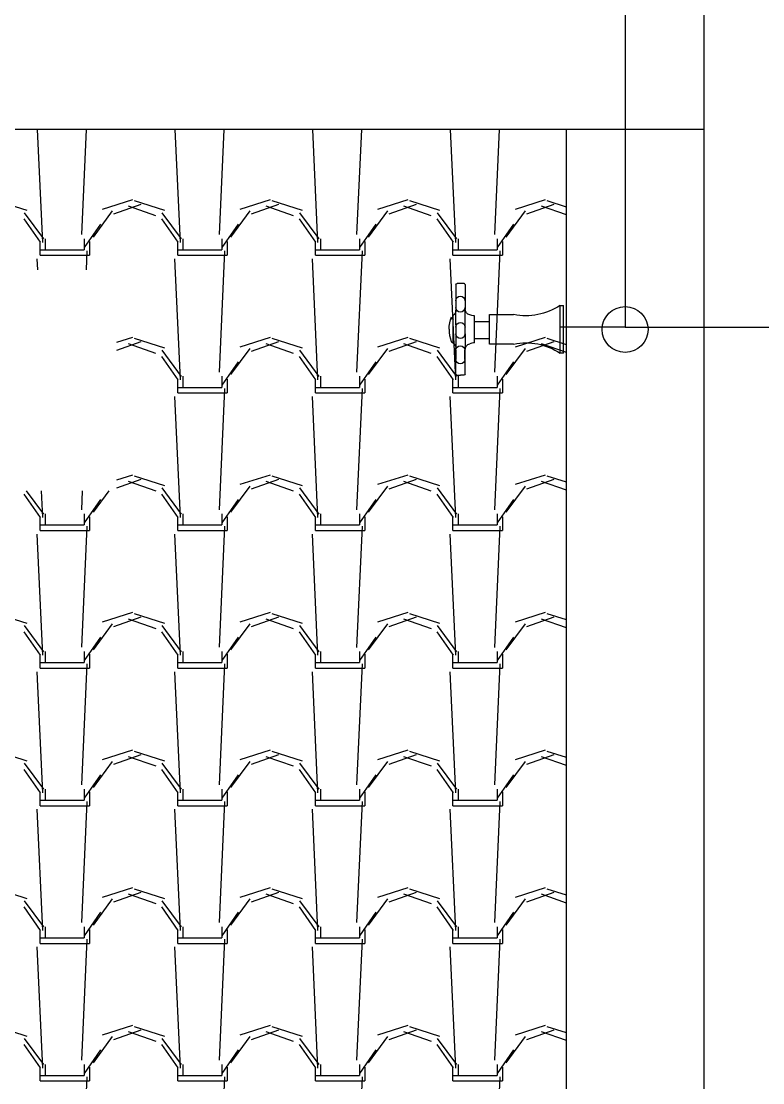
# Model space of a CAD drawing. Header units: millimetres. Extents: x 3923 to 4007, y 744 to 863.
# Drawn here: x 3939.827 to 3941.202, y 838.335 to 840.303 of the extents above; entities that cross this region are included whole.
import ezdxf

# ---------------------------------------------------------------- set-up
doc = ezdxf.new("R2010")
doc.units = ezdxf.units.MM
for name, color, linetype in [('-HIDRO', 8, 'Continuous'), ('A-PEN-B', 5, 'Continuous'), ('HID-TUBPRIMARIO', 5, 'Continuous'), ('HIDRO 01', 4, 'Continuous'), ('Prumadas_L', 1, 'Continuous')]:
    doc.layers.add(name, color=color, linetype=linetype)

msp = doc.modelspace()

# ---------------------------------------------------------------- linework, layer by layer
at = {"layer": '-HIDRO'}
for p, q in [((3941.0931, 840.1023), (3941.0931, 842.3136)), ((3941.0931, 840.1023), (3938.3715, 840.1023)), ((3940.838, 828.6206), (3940.838, 840.1023)), ((3941.0931, 828.6206), (3941.0931, 840.1023))]:
    msp.add_line(p, q, dxfattribs=at)
at = {"layer": '-HIDRO', "linetype": 'Continuous'}
for p, q in [((3939.8672, 839.893), (3939.8577, 840.1023)), ((3939.9395, 839.9076), (3939.9484, 840.1023)), ((3940.1224, 839.893), (3940.1129, 840.1023)), ((3940.1947, 839.9076), (3940.2035, 840.1023)), ((3940.3775, 839.893), (3940.368, 840.1023)), ((3940.4498, 839.9076), (3940.4587, 840.1023)), ((3940.6327, 839.893), (3940.6232, 840.1023)), ((3940.705, 839.9076), (3940.7138, 840.1023)), ((3939.8382, 839.9518), (3939.782, 839.9697)), ((3940.0335, 839.9719), (3939.9774, 839.9541)), ((3940.0494, 839.9634), (3939.9984, 839.9455)), ((3940.0933, 839.9518), (3940.0372, 839.9697)), ((3940.2886, 839.9719), (3940.2325, 839.9541)), ((3940.3046, 839.9634), (3940.2535, 839.9455)), ((3940.3485, 839.9518), (3940.2923, 839.9697)), ((3940.5438, 839.9719), (3940.4877, 839.9541)), ((3940.5597, 839.9634), (3940.5087, 839.9455)), ((3940.6036, 839.9518), (3940.5475, 839.9697)), ((3940.7989, 839.9719), (3940.7428, 839.9541)), ((3940.8149, 839.9634), (3940.7638, 839.9455)), ((3940.838, 839.9584), (3940.8026, 839.9697)), ((3939.8692, 839.8995), (3939.8335, 839.948)), ((3939.9962, 839.9513), (3939.9605, 839.9028)), ((3940.0772, 839.9422), (3940.0262, 839.96)), ((3940.1243, 839.8995), (3940.0886, 839.948)), ((3940.2514, 839.9513), (3940.2156, 839.9028)), ((3940.3324, 839.9422), (3940.2814, 839.96)), ((3940.3795, 839.8995), (3940.3438, 839.948)), ((3940.5065, 839.9513), (3940.4708, 839.9028)), ((3940.5875, 839.9422), (3940.5365, 839.96)), ((3940.6346, 839.8995), (3940.5989, 839.948)), ((3940.7616, 839.9513), (3940.7259, 839.9028)), ((3940.838, 839.9438), (3940.7917, 839.96)), ((3939.8634, 839.8932), (3939.8327, 839.9365)), ((3939.9746, 839.9266), (3939.944, 839.8832)), ((3940.1185, 839.8931), (3940.0879, 839.9365)), ((3940.2298, 839.9266), (3940.1992, 839.8832)), ((3940.3737, 839.8931), (3940.343, 839.9365)), ((3940.4849, 839.9266), (3940.4543, 839.8832)), ((3940.6288, 839.8931), (3940.5982, 839.9365)), ((3940.7401, 839.9266), (3940.7095, 839.8832)), ((3939.8623, 839.8691), (3939.8623, 839.8946)), ((3939.8725, 839.8793), (3939.8725, 839.8997)), ((3939.9439, 839.8997), (3939.9439, 839.8793)), ((3939.9541, 839.8946), (3939.9541, 839.8691)), ((3940.1174, 839.8691), (3940.1174, 839.8946)), ((3940.1276, 839.8793), (3940.1276, 839.8997)), ((3940.1991, 839.8997), (3940.1991, 839.8793)), ((3940.2093, 839.8946), (3940.2093, 839.8691)), ((3940.3726, 839.8691), (3940.3726, 839.8946)), ((3940.3828, 839.8793), (3940.3828, 839.8997)), ((3940.4542, 839.8997), (3940.4542, 839.8793)), ((3940.4644, 839.8946), (3940.4644, 839.8691)), ((3940.6277, 839.8691), (3940.6277, 839.8946)), ((3940.6379, 839.8793), (3940.6379, 839.8997)), ((3940.7094, 839.8997), (3940.7094, 839.8793)), ((3940.7196, 839.8946), (3940.7196, 839.8691)), ((3939.8579, 839.8422), (3939.857, 839.8624)), ((3939.8623, 839.8793), (3939.8725, 839.8793)), ((3939.8623, 839.8691), (3939.8725, 839.8691)), ((3939.8725, 839.8793), (3939.9439, 839.8793)), ((3939.8725, 839.8691), (3939.9541, 839.8691)), ((3939.9482, 839.8422), (3939.9497, 839.877)), ((3940.1224, 839.6378), (3940.1122, 839.8624)), ((3940.1174, 839.8793), (3940.1276, 839.8793)), ((3940.1174, 839.8691), (3940.1276, 839.8691)), ((3940.1276, 839.8793), (3940.1991, 839.8793)), ((3940.1276, 839.8691), (3940.2093, 839.8691)), ((3940.1947, 839.6525), (3940.2049, 839.877)), ((3940.3775, 839.6378), (3940.3673, 839.8624)), ((3940.3726, 839.8793), (3940.3828, 839.8793)), ((3940.3726, 839.8691), (3940.3828, 839.8691)), ((3940.3828, 839.8793), (3940.4542, 839.8793)), ((3940.3828, 839.8691), (3940.4644, 839.8691)), ((3940.4498, 839.6524), (3940.46, 839.877)), ((3940.6327, 839.6378), (3940.6225, 839.8624)), ((3940.6277, 839.8793), (3940.6379, 839.8793)), ((3940.6277, 839.8691), (3940.6379, 839.8691)), ((3940.6379, 839.8793), (3940.7094, 839.8793)), ((3940.6379, 839.8691), (3940.7196, 839.8691)), ((3940.705, 839.6524), (3940.7152, 839.877)), ((3940.0335, 839.7168), (3940.0043, 839.7075)), ((3940.0494, 839.7083), (3940.0043, 839.6925)), ((3940.0772, 839.687), (3940.0262, 839.7049)), ((3940.0933, 839.6967), (3940.0372, 839.7145)), ((3940.2886, 839.7168), (3940.2325, 839.6989)), ((3940.3046, 839.7083), (3940.2535, 839.6904)), ((3940.3324, 839.687), (3940.2814, 839.7049)), ((3940.3485, 839.6967), (3940.2923, 839.7145)), ((3940.5438, 839.7168), (3940.4877, 839.6989)), ((3940.5597, 839.7083), (3940.5087, 839.6904)), ((3940.5875, 839.687), (3940.5365, 839.7049)), ((3940.6036, 839.6967), (3940.5475, 839.7145)), ((3940.7989, 839.7168), (3940.7428, 839.6989)), ((3940.8149, 839.7083), (3940.7638, 839.6904)), ((3940.838, 839.6887), (3940.7917, 839.7049)), ((3940.838, 839.7033), (3940.8026, 839.7145)), ((3940.1243, 839.6443), (3940.0886, 839.6928)), ((3940.2513, 839.6962), (3940.2156, 839.6477)), ((3940.3795, 839.6443), (3940.3438, 839.6928)), ((3940.5065, 839.6962), (3940.4708, 839.6477)), ((3940.6346, 839.6443), (3940.5989, 839.6928)), ((3940.7616, 839.6962), (3940.7259, 839.6477)), ((3940.1185, 839.638), (3940.0879, 839.6814)), ((3940.2298, 839.6715), (3940.1992, 839.6281)), ((3940.3737, 839.638), (3940.343, 839.6814)), ((3940.4849, 839.6715), (3940.4543, 839.6281)), ((3940.6288, 839.638), (3940.5982, 839.6814)), ((3940.7401, 839.6715), (3940.7095, 839.6281)), ((3940.1174, 839.6139), (3940.1174, 839.6395)), ((3940.1276, 839.6241), (3940.1276, 839.6446)), ((3940.1991, 839.6446), (3940.1991, 839.6241)), ((3940.2093, 839.6395), (3940.2093, 839.6139)), ((3940.3726, 839.6139), (3940.3726, 839.6395)), ((3940.3828, 839.6241), (3940.3828, 839.6446)), ((3940.4542, 839.6446), (3940.4542, 839.6241)), ((3940.4644, 839.6395), (3940.4644, 839.6139)), ((3940.6277, 839.6139), (3940.6277, 839.6395)), ((3940.6379, 839.6241), (3940.6379, 839.6446)), ((3940.7094, 839.6446), (3940.7094, 839.6241)), ((3940.7196, 839.6395), (3940.7196, 839.6139)), ((3940.1224, 839.3827), (3940.1122, 839.6072)), ((3940.1174, 839.6241), (3940.1276, 839.6241)), ((3940.1174, 839.6139), (3940.1276, 839.6139)), ((3940.1276, 839.6241), (3940.1991, 839.6241)), ((3940.1276, 839.6139), (3940.2093, 839.6139)), ((3940.1947, 839.3973), (3940.2049, 839.6218)), ((3940.3775, 839.3827), (3940.3673, 839.6072)), ((3940.3726, 839.6241), (3940.3828, 839.6241)), ((3940.3726, 839.6139), (3940.3828, 839.6139)), ((3940.3828, 839.6241), (3940.4542, 839.6241)), ((3940.3828, 839.6139), (3940.4644, 839.6139)), ((3940.4498, 839.3973), (3940.46, 839.6218)), ((3940.6327, 839.3827), (3940.6225, 839.6072)), ((3940.6277, 839.6241), (3940.6379, 839.6241)), ((3940.6277, 839.6139), (3940.6379, 839.6139)), ((3940.6379, 839.6241), (3940.7094, 839.6241)), ((3940.6379, 839.6139), (3940.7196, 839.6139)), ((3940.705, 839.3973), (3940.7152, 839.6218)), ((3940.0335, 839.4616), (3940.0043, 839.4523)), ((3940.0494, 839.4531), (3940.0043, 839.4373)), ((3940.0773, 839.4319), (3940.0262, 839.4497)), ((3940.0933, 839.4415), (3940.0372, 839.4594)), ((3940.2886, 839.4616), (3940.2325, 839.4438)), ((3940.3046, 839.4531), (3940.2535, 839.4352)), ((3940.3324, 839.4319), (3940.2814, 839.4497)), ((3940.3485, 839.4415), (3940.2923, 839.4594)), ((3940.5438, 839.4616), (3940.4877, 839.4438)), ((3940.5597, 839.4531), (3940.5087, 839.4352)), ((3940.5875, 839.4319), (3940.5365, 839.4497)), ((3940.6036, 839.4415), (3940.5475, 839.4594)), ((3940.7989, 839.4616), (3940.7428, 839.4438)), ((3940.8149, 839.4531), (3940.7638, 839.4352)), ((3940.838, 839.4335), (3940.7917, 839.4497)), ((3940.838, 839.4481), (3940.8026, 839.4594)), ((3939.8692, 839.3892), (3939.8372, 839.4326)), ((3939.8672, 839.3827), (3939.865, 839.4326)), ((3939.9395, 839.3973), (3939.9411, 839.4326)), ((3939.99, 839.4326), (3939.9605, 839.3925)), ((3940.1243, 839.3892), (3940.0886, 839.4377)), ((3940.2513, 839.441), (3940.2156, 839.3925)), ((3940.3795, 839.3892), (3940.3438, 839.4377)), ((3940.5065, 839.441), (3940.4708, 839.3925)), ((3940.6346, 839.3892), (3940.5989, 839.4377)), ((3940.7616, 839.441), (3940.7259, 839.3925)), ((3939.8633, 839.3829), (3939.8327, 839.4262)), ((3939.9746, 839.4163), (3939.944, 839.3729)), ((3940.1185, 839.3829), (3940.0879, 839.4262)), ((3940.2298, 839.4163), (3940.1992, 839.3729)), ((3940.3737, 839.3829), (3940.343, 839.4262)), ((3940.4849, 839.4163), (3940.4543, 839.3729)), ((3940.6288, 839.3828), (3940.5982, 839.4262)), ((3940.7401, 839.4163), (3940.7095, 839.3729)), ((3939.8623, 839.3588), (3939.8623, 839.3843)), ((3939.8725, 839.369), (3939.8725, 839.3894)), ((3939.9439, 839.3894), (3939.9439, 839.369)), ((3939.9541, 839.3843), (3939.9541, 839.3588)), ((3940.1174, 839.3588), (3940.1174, 839.3843)), ((3940.1276, 839.369), (3940.1276, 839.3894)), ((3940.1991, 839.3894), (3940.1991, 839.369)), ((3940.2093, 839.3843), (3940.2093, 839.3588)), ((3940.3726, 839.3588), (3940.3726, 839.3843)), ((3940.3828, 839.369), (3940.3828, 839.3894)), ((3940.4542, 839.3894), (3940.4542, 839.369)), ((3940.4644, 839.3843), (3940.4644, 839.3588)), ((3940.6277, 839.3588), (3940.6277, 839.3843)), ((3940.6379, 839.369), (3940.6379, 839.3894)), ((3940.7094, 839.3894), (3940.7094, 839.369)), ((3940.7196, 839.3843), (3940.7196, 839.3588)), ((3939.8672, 839.1275), (3939.857, 839.3521)), ((3939.8623, 839.369), (3939.8725, 839.369)), ((3939.8623, 839.3588), (3939.8725, 839.3588)), ((3939.8725, 839.369), (3939.9439, 839.369)), ((3939.8725, 839.3588), (3939.9541, 839.3588)), ((3939.9395, 839.1422), (3939.9497, 839.3667)), ((3940.1224, 839.1275), (3940.1122, 839.3521)), ((3940.1174, 839.369), (3940.1276, 839.369)), ((3940.1174, 839.3588), (3940.1276, 839.3588)), ((3940.1276, 839.369), (3940.1991, 839.369)), ((3940.1276, 839.3588), (3940.2093, 839.3588)), ((3940.1947, 839.1422), (3940.2049, 839.3667)), ((3940.3775, 839.1275), (3940.3673, 839.3521)), ((3940.3726, 839.369), (3940.3828, 839.369)), ((3940.3726, 839.3588), (3940.3828, 839.3588)), ((3940.3828, 839.369), (3940.4542, 839.369)), ((3940.3828, 839.3588), (3940.4644, 839.3588)), ((3940.4498, 839.1421), (3940.46, 839.3667)), ((3940.6327, 839.1275), (3940.6225, 839.3521)), ((3940.6277, 839.369), (3940.6379, 839.369)), ((3940.6277, 839.3588), (3940.6379, 839.3588)), ((3940.6379, 839.369), (3940.7094, 839.369)), ((3940.6379, 839.3588), (3940.7196, 839.3588)), ((3940.705, 839.1421), (3940.7152, 839.3667)), ((3939.8382, 839.1864), (3939.782, 839.2042)), ((3940.0335, 839.2065), (3939.9774, 839.1886)), ((3940.0494, 839.1979), (3939.9984, 839.1801)), ((3940.0773, 839.1767), (3940.0262, 839.1946)), ((3940.0933, 839.1864), (3940.0372, 839.2042)), ((3940.2886, 839.2065), (3940.2325, 839.1886)), ((3940.3046, 839.1979), (3940.2535, 839.1801)), ((3940.3324, 839.1767), (3940.2814, 839.1946)), ((3940.3485, 839.1864), (3940.2923, 839.2042)), ((3940.5438, 839.2065), (3940.4877, 839.1886)), ((3940.5597, 839.1979), (3940.5087, 839.1801)), ((3940.5876, 839.1767), (3940.5365, 839.1946)), ((3940.6036, 839.1864), (3940.5475, 839.2042)), ((3940.7989, 839.2065), (3940.7428, 839.1886)), ((3940.8149, 839.1979), (3940.7638, 839.1801)), ((3940.838, 839.1784), (3940.7917, 839.1946)), ((3940.838, 839.193), (3940.8026, 839.2042)), ((3939.8692, 839.134), (3939.8335, 839.1825)), ((3939.9962, 839.1859), (3939.9605, 839.1374)), ((3940.1243, 839.134), (3940.0886, 839.1825)), ((3940.2513, 839.1859), (3940.2156, 839.1374)), ((3940.3795, 839.134), (3940.3438, 839.1825)), ((3940.5065, 839.1859), (3940.4708, 839.1374)), ((3940.6346, 839.134), (3940.5989, 839.1825)), ((3940.7616, 839.1859), (3940.7259, 839.1374)), ((3939.8633, 839.1277), (3939.8327, 839.1711)), ((3939.9746, 839.1612), (3939.944, 839.1178)), ((3940.1185, 839.1277), (3940.0879, 839.1711)), ((3940.2298, 839.1612), (3940.1992, 839.1178)), ((3940.3737, 839.1277), (3940.343, 839.1711)), ((3940.4849, 839.1612), (3940.4543, 839.1178)), ((3940.6288, 839.1277), (3940.5982, 839.1711)), ((3940.7401, 839.1612), (3940.7095, 839.1178)), ((3939.8725, 839.1138), (3939.8725, 839.1343)), ((3939.9439, 839.1343), (3939.9439, 839.1138)), ((3940.1276, 839.1138), (3940.1276, 839.1343)), ((3940.1991, 839.1343), (3940.1991, 839.1138)), ((3940.3828, 839.1138), (3940.3828, 839.1343)), ((3940.4542, 839.1343), (3940.4542, 839.1138)), ((3940.6379, 839.1138), (3940.6379, 839.1343)), ((3940.7094, 839.1343), (3940.7094, 839.1138)), ((3939.8623, 839.1036), (3939.8623, 839.1292)), ((3939.9541, 839.1292), (3939.9541, 839.1036)), ((3940.1174, 839.1036), (3940.1174, 839.1292)), ((3940.2093, 839.1292), (3940.2093, 839.1036)), ((3940.3726, 839.1036), (3940.3726, 839.1292)), ((3940.4644, 839.1292), (3940.4644, 839.1036)), ((3940.6277, 839.1036), (3940.6277, 839.1292)), ((3940.7196, 839.1292), (3940.7196, 839.1036)), ((3939.8672, 838.8724), (3939.857, 839.0969)), ((3939.8623, 839.1138), (3939.8725, 839.1138)), ((3939.8623, 839.1036), (3939.8725, 839.1036)), ((3939.8725, 839.1138), (3939.9439, 839.1138)), ((3939.8725, 839.1036), (3939.9541, 839.1036)), ((3939.9395, 838.887), (3939.9497, 839.1115)), ((3940.1224, 838.8724), (3940.1122, 839.0969)), ((3940.1174, 839.1138), (3940.1276, 839.1138)), ((3940.1174, 839.1036), (3940.1276, 839.1036)), ((3940.1276, 839.1138), (3940.1991, 839.1138)), ((3940.1276, 839.1036), (3940.2093, 839.1036)), ((3940.1947, 838.887), (3940.2049, 839.1115)), ((3940.3775, 838.8724), (3940.3673, 839.0969)), ((3940.3726, 839.1138), (3940.3828, 839.1138)), ((3940.3726, 839.1036), (3940.3828, 839.1036)), ((3940.3828, 839.1138), (3940.4542, 839.1138)), ((3940.3828, 839.1036), (3940.4644, 839.1036)), ((3940.4498, 838.887), (3940.46, 839.1115)), ((3940.6327, 838.8724), (3940.6225, 839.0969)), ((3940.6277, 839.1138), (3940.6379, 839.1138)), ((3940.6277, 839.1036), (3940.6379, 839.1036)), ((3940.6379, 839.1138), (3940.7094, 839.1138)), ((3940.6379, 839.1036), (3940.7196, 839.1036)), ((3940.705, 838.887), (3940.7152, 839.1115)), ((3939.8382, 838.9312), (3939.782, 838.9491)), ((3940.0335, 838.9513), (3939.9774, 838.9335)), ((3940.0494, 838.9428), (3939.9984, 838.9249)), ((3940.0773, 838.9216), (3940.0262, 838.9394)), ((3940.0933, 838.9312), (3940.0372, 838.9491)), ((3940.2886, 838.9513), (3940.2325, 838.9335)), ((3940.3046, 838.9428), (3940.2535, 838.9249)), ((3940.3324, 838.9216), (3940.2814, 838.9394)), ((3940.3485, 838.9312), (3940.2923, 838.9491)), ((3940.5438, 838.9513), (3940.4877, 838.9335)), ((3940.5597, 838.9428), (3940.5087, 838.9249)), ((3940.5876, 838.9216), (3940.5365, 838.9394)), ((3940.6036, 838.9312), (3940.5475, 838.9491)), ((3940.7989, 838.9513), (3940.7428, 838.9335)), ((3940.8148, 838.9428), (3940.7638, 838.9249)), ((3940.838, 838.9232), (3940.7917, 838.9394)), ((3940.838, 838.9378), (3940.8026, 838.9491)), ((3939.8692, 838.8789), (3939.8335, 838.9274)), ((3939.9962, 838.9307), (3939.9605, 838.8822)), ((3940.1243, 838.8789), (3940.0886, 838.9274)), ((3940.2513, 838.9307), (3940.2156, 838.8822)), ((3940.3795, 838.8789), (3940.3438, 838.9274)), ((3940.5065, 838.9307), (3940.4708, 838.8822)), ((3940.6346, 838.8789), (3940.5989, 838.9274)), ((3940.7616, 838.9307), (3940.7259, 838.8822)), ((3939.8633, 838.8726), (3939.8327, 838.9159)), ((3939.9746, 838.906), (3939.944, 838.8626)), ((3940.1185, 838.8726), (3940.0879, 838.9159)), ((3940.2298, 838.906), (3940.1992, 838.8626)), ((3940.3736, 838.8726), (3940.343, 838.9159)), ((3940.4849, 838.906), (3940.4543, 838.8626)), ((3940.6288, 838.8726), (3940.5982, 838.9159)), ((3940.7401, 838.906), (3940.7095, 838.8626)), ((3939.8725, 838.8587), (3939.8725, 838.8791)), ((3939.9439, 838.8791), (3939.9439, 838.8587)), ((3940.1276, 838.8587), (3940.1276, 838.8791)), ((3940.1991, 838.8791), (3940.1991, 838.8587)), ((3940.3828, 838.8587), (3940.3828, 838.8791)), ((3940.4542, 838.8791), (3940.4542, 838.8587)), ((3940.6379, 838.8587), (3940.6379, 838.8791)), ((3940.7094, 838.8791), (3940.7094, 838.8587)), ((3939.8623, 838.8485), (3939.8623, 838.874)), ((3939.8623, 838.8587), (3939.8725, 838.8587)), ((3939.8725, 838.8587), (3939.9439, 838.8587)), ((3939.9541, 838.874), (3939.9541, 838.8485)), ((3940.1174, 838.8485), (3940.1174, 838.874)), ((3940.1174, 838.8587), (3940.1276, 838.8587)), ((3940.1276, 838.8587), (3940.1991, 838.8587)), ((3940.2093, 838.874), (3940.2093, 838.8485)), ((3940.3726, 838.8485), (3940.3726, 838.874)), ((3940.3726, 838.8587), (3940.3828, 838.8587)), ((3940.3828, 838.8587), (3940.4542, 838.8587)), ((3940.4644, 838.874), (3940.4644, 838.8485)), ((3940.6277, 838.8485), (3940.6277, 838.874)), ((3940.6277, 838.8587), (3940.6379, 838.8587)), ((3940.6379, 838.8587), (3940.7094, 838.8587)), ((3940.7196, 838.874), (3940.7196, 838.8485)), ((3939.8672, 838.6172), (3939.857, 838.8418)), ((3939.8623, 838.8485), (3939.8725, 838.8485)), ((3939.8725, 838.8485), (3939.9541, 838.8485)), ((3939.9395, 838.6319), (3939.9497, 838.8564)), ((3940.1224, 838.6172), (3940.1122, 838.8418)), ((3940.1174, 838.8485), (3940.1276, 838.8485)), ((3940.1276, 838.8485), (3940.2093, 838.8485)), ((3940.1947, 838.6319), (3940.2049, 838.8564)), ((3940.3775, 838.6172), (3940.3673, 838.8418)), ((3940.3726, 838.8485), (3940.3828, 838.8485)), ((3940.3828, 838.8485), (3940.4644, 838.8485)), ((3940.4498, 838.6318), (3940.46, 838.8564)), ((3940.6327, 838.6172), (3940.6225, 838.8418)), ((3940.6277, 838.8485), (3940.6379, 838.8485)), ((3940.6379, 838.8485), (3940.7196, 838.8485)), ((3940.705, 838.6318), (3940.7152, 838.8564)), ((3939.8382, 838.6761), (3939.782, 838.6939)), ((3940.0335, 838.6962), (3939.9774, 838.6783)), ((3940.0494, 838.6876), (3939.9984, 838.6698)), ((3940.0773, 838.6664), (3940.0262, 838.6843)), ((3940.0933, 838.6761), (3940.0372, 838.6939)), ((3940.2886, 838.6962), (3940.2325, 838.6783)), ((3940.3045, 838.6876), (3940.2535, 838.6698)), ((3940.3324, 838.6664), (3940.2814, 838.6843)), ((3940.3485, 838.6761), (3940.2923, 838.6939)), ((3940.5438, 838.6962), (3940.4877, 838.6783)), ((3940.5597, 838.6876), (3940.5087, 838.6698)), ((3940.5876, 838.6664), (3940.5365, 838.6843)), ((3940.6036, 838.6761), (3940.5475, 838.6939)), ((3940.7989, 838.6962), (3940.7428, 838.6783)), ((3940.8148, 838.6876), (3940.7638, 838.6698)), ((3940.838, 838.6681), (3940.7917, 838.6843)), ((3940.838, 838.6827), (3940.8026, 838.6939)), ((3939.8692, 838.6237), (3939.8335, 838.6722)), ((3939.9962, 838.6756), (3939.9605, 838.6271)), ((3940.1244, 838.6237), (3940.0886, 838.6722)), ((3940.2513, 838.6756), (3940.2156, 838.6271)), ((3940.3795, 838.6237), (3940.3438, 838.6722)), ((3940.5065, 838.6756), (3940.4708, 838.6271)), ((3940.6346, 838.6237), (3940.5989, 838.6722)), ((3940.7616, 838.6756), (3940.7259, 838.6271)), ((3939.8633, 838.6174), (3939.8327, 838.6608)), ((3939.9746, 838.6509), (3939.944, 838.6075)), ((3940.1185, 838.6174), (3940.0879, 838.6608)), ((3940.2298, 838.6509), (3940.1992, 838.6075)), ((3940.3736, 838.6174), (3940.343, 838.6608)), ((3940.4849, 838.6509), (3940.4543, 838.6075)), ((3940.6288, 838.6174), (3940.5982, 838.6608)), ((3940.7401, 838.6509), (3940.7095, 838.6075)), ((3939.8725, 838.6035), (3939.8725, 838.624)), ((3939.9439, 838.624), (3939.9439, 838.6035)), ((3940.1276, 838.6035), (3940.1276, 838.624)), ((3940.1991, 838.624), (3940.1991, 838.6035)), ((3940.3828, 838.6035), (3940.3828, 838.624)), ((3940.4542, 838.624), (3940.4542, 838.6035)), ((3940.6379, 838.6035), (3940.6379, 838.624)), ((3940.7094, 838.624), (3940.7094, 838.6035)), ((3939.8623, 838.5933), (3939.8623, 838.6189)), ((3939.8623, 838.6035), (3939.8725, 838.6035)), ((3939.8725, 838.6035), (3939.9439, 838.6035)), ((3939.9541, 838.6189), (3939.9541, 838.5933)), ((3940.1174, 838.5933), (3940.1174, 838.6189)), ((3940.1174, 838.6035), (3940.1276, 838.6035)), ((3940.1276, 838.6035), (3940.1991, 838.6035)), ((3940.2093, 838.6189), (3940.2093, 838.5933)), ((3940.3726, 838.5933), (3940.3726, 838.6189)), ((3940.3726, 838.6035), (3940.3828, 838.6035)), ((3940.3828, 838.6035), (3940.4542, 838.6035)), ((3940.4644, 838.6189), (3940.4644, 838.5933)), ((3940.6277, 838.5933), (3940.6277, 838.6189)), ((3940.6277, 838.6035), (3940.6379, 838.6035)), ((3940.6379, 838.6035), (3940.7094, 838.6035)), ((3940.7196, 838.6189), (3940.7196, 838.5933)), ((3939.8672, 838.3621), (3939.857, 838.5866)), ((3939.8623, 838.5933), (3939.8725, 838.5933)), ((3939.8725, 838.5933), (3939.9541, 838.5933)), ((3939.9395, 838.3767), (3939.9497, 838.6012)), ((3940.1224, 838.3621), (3940.1122, 838.5866)), ((3940.1174, 838.5933), (3940.1276, 838.5933)), ((3940.1276, 838.5933), (3940.2093, 838.5933)), ((3940.1947, 838.3767), (3940.2049, 838.6012)), ((3940.3775, 838.3621), (3940.3673, 838.5866)), ((3940.3726, 838.5933), (3940.3828, 838.5933)), ((3940.3828, 838.5933), (3940.4644, 838.5933)), ((3940.4498, 838.3767), (3940.46, 838.6012)), ((3940.6327, 838.3621), (3940.6225, 838.5866)), ((3940.6277, 838.5933), (3940.6379, 838.5933)), ((3940.6379, 838.5933), (3940.7196, 838.5933)), ((3940.705, 838.3767), (3940.7152, 838.6012)), ((3939.8382, 838.4209), (3939.782, 838.4388)), ((3940.0335, 838.441), (3939.9774, 838.4232)), ((3940.0494, 838.4325), (3939.9984, 838.4146)), ((3940.0773, 838.4113), (3940.0262, 838.4291)), ((3940.0933, 838.4209), (3940.0372, 838.4388)), ((3940.2886, 838.441), (3940.2325, 838.4232)), ((3940.3045, 838.4325), (3940.2535, 838.4146)), ((3940.3324, 838.4113), (3940.2814, 838.4291)), ((3940.3485, 838.4209), (3940.2923, 838.4388)), ((3940.5438, 838.441), (3940.4877, 838.4232)), ((3940.5597, 838.4325), (3940.5087, 838.4146)), ((3940.5876, 838.4113), (3940.5365, 838.4291)), ((3940.6036, 838.4209), (3940.5475, 838.4388)), ((3940.7989, 838.441), (3940.7428, 838.4232)), ((3940.8148, 838.4325), (3940.7638, 838.4146)), ((3940.838, 838.4129), (3940.7917, 838.4291)), ((3940.838, 838.4275), (3940.8026, 838.4388)), ((3939.8633, 838.3623), (3939.8327, 838.4056)), ((3939.8692, 838.3686), (3939.8335, 838.4171)), ((3939.9962, 838.4204), (3939.9605, 838.3719)), ((3940.1185, 838.3623), (3940.0879, 838.4056)), ((3940.1244, 838.3686), (3940.0886, 838.4171)), ((3940.2513, 838.4204), (3940.2156, 838.3719)), ((3940.3736, 838.3623), (3940.343, 838.4056)), ((3940.3795, 838.3686), (3940.3438, 838.4171)), ((3940.5065, 838.4204), (3940.4708, 838.3719)), ((3940.6288, 838.3623), (3940.5982, 838.4056)), ((3940.6346, 838.3686), (3940.5989, 838.4171)), ((3940.7616, 838.4204), (3940.7259, 838.3719)), ((3939.9746, 838.3957), (3939.944, 838.3523)), ((3940.2298, 838.3957), (3940.1992, 838.3523)), ((3940.4849, 838.3957), (3940.4543, 838.3523)), ((3940.7401, 838.3957), (3940.7095, 838.3523)), ((3939.8725, 838.3484), (3939.8725, 838.3688)), ((3939.9439, 838.3688), (3939.9439, 838.3484)), ((3940.1276, 838.3484), (3940.1276, 838.3688)), ((3940.1991, 838.3688), (3940.1991, 838.3484)), ((3940.3828, 838.3484), (3940.3828, 838.3688)), ((3940.4542, 838.3688), (3940.4542, 838.3484)), ((3940.6379, 838.3484), (3940.6379, 838.3688)), ((3940.7094, 838.3688), (3940.7094, 838.3484)), ((3939.8623, 838.3382), (3939.8623, 838.3637)), ((3939.8623, 838.3484), (3939.8725, 838.3484)), ((3939.8725, 838.3484), (3939.9439, 838.3484)), ((3939.9541, 838.3637), (3939.9541, 838.3382)), ((3940.1174, 838.3382), (3940.1174, 838.3637)), ((3940.1174, 838.3484), (3940.1276, 838.3484)), ((3940.1276, 838.3484), (3940.1991, 838.3484)), ((3940.2093, 838.3637), (3940.2093, 838.3382)), ((3940.3726, 838.3382), (3940.3726, 838.3637)), ((3940.3726, 838.3484), (3940.3828, 838.3484)), ((3940.3828, 838.3484), (3940.4542, 838.3484)), ((3940.4644, 838.3637), (3940.4644, 838.3382)), ((3940.6277, 838.3382), (3940.6277, 838.3637)), ((3940.6277, 838.3484), (3940.6379, 838.3484)), ((3940.6379, 838.3484), (3940.7094, 838.3484)), ((3940.7196, 838.3637), (3940.7196, 838.3382)), ((3939.8623, 838.3382), (3939.8725, 838.3382)), ((3939.8725, 838.3382), (3939.9541, 838.3382)), ((3939.9395, 838.1216), (3939.9497, 838.3461)), ((3940.1174, 838.3382), (3940.1276, 838.3382)), ((3940.1276, 838.3382), (3940.2093, 838.3382)), ((3940.1947, 838.1216), (3940.2049, 838.3461)), ((3940.3726, 838.3382), (3940.3828, 838.3382)), ((3940.3828, 838.3382), (3940.4644, 838.3382)), ((3940.4498, 838.1215), (3940.46, 838.3461)), ((3940.6277, 838.3382), (3940.6379, 838.3382)), ((3940.6379, 838.3382), (3940.7196, 838.3382)), ((3940.705, 838.1215), (3940.7152, 838.3461))]:
    msp.add_line(p, q, dxfattribs=at)
at = {"layer": 'A-PEN-B'}
msp.add_line((3940.9468, 839.7357), (3940.8249, 839.7357), dxfattribs=at)
msp.add_circle((3940.9468, 839.7314), 0.0425, dxfattribs=at)
at = {"layer": 'HID-TUBPRIMARIO'}
msp.add_line((3940.9468, 842.6928), (3940.9468, 839.7357), dxfattribs=at)
at = {"layer": 'HIDRO 01', "color": 4}
for p, q in [((3940.6332, 839.8148), (3940.6332, 839.7663)), ((3940.6416, 839.8169), (3940.6353, 839.8169)), ((3940.6479, 839.8169), (3940.6416, 839.8169)), ((3940.65, 839.8148), (3940.65, 839.7688)), ((3940.6332, 839.7402), (3940.6332, 839.767)), ((3940.65, 839.7402), (3940.65, 839.7698)), ((3940.8261, 839.776), (3940.8324, 839.776)), ((3940.8261, 839.7318), (3940.8261, 839.776)), ((3940.8324, 839.7318), (3940.8324, 839.776)), ((3940.6279, 839.7499), (3940.6279, 839.7575)), ((3940.6279, 839.7318), (3940.6279, 839.7499)), ((3940.6679, 839.7493), (3940.6679, 839.7565)), ((3940.6679, 839.7318), (3940.6679, 839.7493)), ((3940.6956, 839.7455), (3940.6679, 839.7455)), ((3940.6956, 839.7318), (3940.6956, 839.7591)), ((3940.6956, 839.7591), (3940.7402, 839.7591)), ((3940.6279, 839.7136), (3940.6279, 839.7318)), ((3940.6332, 839.7402), (3940.6332, 839.7318)), ((3940.6332, 839.7318), (3940.6332, 839.7234)), ((3940.65, 839.7318), (3940.65, 839.7402)), ((3940.65, 839.7234), (3940.65, 839.7318)), ((3940.6679, 839.7143), (3940.6679, 839.7318)), ((3940.6956, 839.7044), (3940.6956, 839.7318)), ((3940.8261, 839.6876), (3940.8261, 839.7318)), ((3940.8324, 839.6876), (3940.8324, 839.7318)), ((3940.6279, 839.7061), (3940.6279, 839.7136)), ((3940.6279, 839.7061), (3940.6279, 839.706)), ((3940.6332, 839.7234), (3940.6332, 839.6963)), ((3940.65, 839.7234), (3940.65, 839.6947)), ((3940.6679, 839.707), (3940.6679, 839.7143)), ((3940.6956, 839.7139), (3940.6679, 839.7139)), ((3940.7402, 839.7044), (3940.6956, 839.7044)), ((3940.633, 839.6928), (3940.633, 839.6844)), ((3940.6332, 839.6487), (3940.6332, 839.6973)), ((3940.6498, 839.6844), (3940.6498, 839.6928)), ((3940.65, 839.6487), (3940.65, 839.6947)), ((3940.8324, 839.6876), (3940.8261, 839.6876)), ((3940.633, 839.6844), (3940.633, 839.676)), ((3940.6498, 839.676), (3940.6498, 839.6844)), ((3940.6353, 839.6466), (3940.6416, 839.6466)), ((3940.6479, 839.6466), (3940.6416, 839.6466))]:
    msp.add_line(p, q, dxfattribs=at)
for points in [[(3940.6679, 839.7565), (3940.6655, 839.757), (3940.6628, 839.7576), (3940.6591, 839.7584)], [(3940.6679, 839.707), (3940.6655, 839.7065), (3940.6628, 839.7059), (3940.6591, 839.7051)]]:
    msp.add_lwpolyline(points, dxfattribs=at)
at = {"layer": 'HIDRO 01', "color": 4, "extrusion": (0, 0, -1)}
for centre, radius, start, end in [((-3940.6353, 839.8148), 0.0021, 0, 90), ((-3940.6414, 839.7848), 0.00842, 0.026, 89.974), ((-3940.6414, 839.7848), 0.00842, 90.0182, 179.9818), ((-3940.6216, 839.7673), 0.0116, 181.2368, 236.379), ((-3940.6414, 839.7722), 0.00842, 270.0183, 359.9819), ((-3940.6414, 839.7722), 0.00842, 180.0183, 269.9819), ((-3940.6616, 839.7698), 0.0116, 282.3599, 360), ((-3940.7629, 839.871), 0.1141, 236.3582, 281.4507), ((-3940.6877, 839.7318), 0.0671, 359.9957, 20.1363), ((-3940.6262, 839.7501), 0.00168, 20.1219, 100.1124), ((-3940.6262, 839.7501), 0.00168, 100.0948, 180), ((-3940.6416, 839.736), 0.00842, 0.026, 89.974), ((-3940.6416, 839.736), 0.00842, 90.0182, 179.9818), ((-3940.6216, 839.6963), 0.0116, 123.6059, 180), ((-3940.6416, 839.7234), 0.00842, 270.0183, 359.9819), ((-3940.6416, 839.7234), 0.00842, 180.0183, 269.9819), ((-3940.6616, 839.6938), 0.0116, 359.9998, 77.6433), ((-3940.7629, 839.5926), 0.1141, 78.5496, 123.642), ((-3940.6414, 839.6928), 0.00842, 0.026, 89.974), ((-3940.6414, 839.6928), 0.00842, 90.0182, 179.9818), ((-3940.6414, 839.676), 0.00842, 270.0183, 359.9819), ((-3940.6414, 839.676), 0.00842, 180.0183, 269.9819), ((-3940.6479, 839.6487), 0.0021, 180, 270)]:
    msp.add_arc(centre, radius, start, end, dxfattribs=at)
at = {"layer": 'HIDRO 01', "color": 4}
for centre, radius, start, end in [((3940.6479, 839.8148), 0.0021, 359.9989, 90), ((3940.6281, 839.7575), 0.000213, 123.8845, 179.9151), ((3940.6876, 839.7318), 0.0671, 179.994, 200.1389), ((3940.6262, 839.7092), 0.00168, 200.1271, 280.0763), ((3940.6262, 839.7092), 0.00168, 280.0721, 0.0034), ((3940.6281, 839.7061), 0.000211, 206.7174, 236.3559), ((3940.6353, 839.6487), 0.0021, 179.9983, 270)]:
    msp.add_arc(centre, radius, start, end, dxfattribs=at)
at = {"layer": 'Prumadas_L'}
msp.add_line((3940.9468, 839.7357), (3941.4988, 839.7357), dxfattribs=at)

doc.saveas('drawing.dxf')
